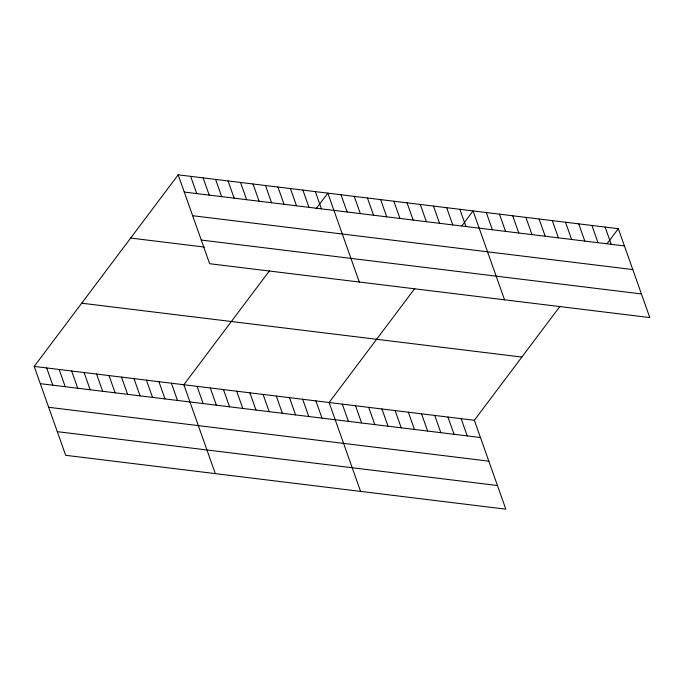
<?xml version="1.0" encoding="UTF-8"?>
<svg xmlns="http://www.w3.org/2000/svg" width="684" height="684" viewBox="0 0 684 684"><rect width="100%" height="100%" fill="white"/><g stroke="black" fill="none" stroke-linecap="round" stroke-linejoin="round"><path stroke-width="1.03" d="M560.008 306.304L474.354 420.284L505.827 509.17L65.673 455.305L34.2 366.419L178.173 174.83L618.327 228.695L649.8 317.581L209.646 263.716L178.173 174.83M269.505 270.753L183.851 384.733L215.323 473.619M316.102 208.748L327.824 193.144L359.297 282.03M414.761 288.528L329.107 402.508L360.579 491.394M461.965 225.703L473.071 210.92L504.553 299.806M607.221 243.478L618.327 228.695M184.278 192.067L624.432 245.932M192.649 215.708L632.803 269.573M201.276 240.067L641.43 293.932M130.661 238.058L204.448 247.086M81.712 303.2L521.866 357.065M34.2 366.419L474.354 420.284M40.305 383.656L480.459 437.521M48.675 407.296L488.829 461.161M57.302 431.655L497.456 485.52M605.118 227.079L611.222 244.316M591.916 225.463L598.021 242.7M578.715 223.848L584.811 241.084M565.506 222.232L571.61 239.468M552.304 220.616L558.409 237.852M539.095 219L545.199 236.237M525.893 217.384L531.998 234.621M512.692 215.768L518.788 233.005M499.482 214.152L505.587 231.389M486.281 212.536L492.386 229.773M459.87 209.304L465.975 226.541M446.669 207.688L452.765 224.925M433.459 206.072L439.564 223.309M420.258 204.456L426.363 221.693M407.048 202.84L413.153 220.077M393.847 201.224L399.952 218.461M461.153 418.668L467.249 435.905M380.646 199.608L386.742 216.845M447.943 417.052L454.048 434.289M367.436 197.992L373.541 215.229M434.742 415.436L440.838 432.673M354.235 196.376L360.34 213.613M421.532 413.82L427.637 431.057M341.025 194.76L347.13 211.997M408.331 412.204L414.436 429.441M395.13 410.588L401.226 427.825M315.35 191.623L321.454 208.851M381.92 408.972L388.025 426.209M302.884 190.092L308.988 207.329M368.719 407.356L374.815 424.593M290.409 188.57L296.514 205.798M355.509 405.74L361.614 422.977M277.943 187.04L284.04 204.277M265.469 185.518L271.574 202.746M342.308 404.124L348.412 421.361M252.994 183.987L259.099 201.224M240.529 182.466L246.633 199.694M315.897 400.892L322.002 418.129M228.054 180.935L234.159 198.172M302.696 399.276L308.792 416.513M215.588 179.413L221.684 196.641M289.486 397.661L295.591 414.897M203.114 177.883L209.218 195.12M276.285 396.045L282.389 413.281M190.639 176.361L196.744 193.589M263.083 394.429L269.18 411.665M249.874 392.813L255.978 410.049M236.673 391.197L242.769 408.433M223.463 389.581L229.567 406.818M210.262 387.965L216.366 405.202M197.06 386.349L203.157 403.586M171.385 383.211L177.481 400.439M158.91 381.681L165.015 398.917M146.436 380.159L152.541 397.387M133.97 378.628L140.066 395.865M121.495 377.106L127.6 394.335M109.03 375.576L115.126 392.813M96.555 374.054L102.66 391.282M84.081 372.523L90.185 389.76M71.615 371.002L77.711 388.23M59.14 369.471L65.245 386.708M46.674 367.949L52.771 385.178"/></g></svg>
